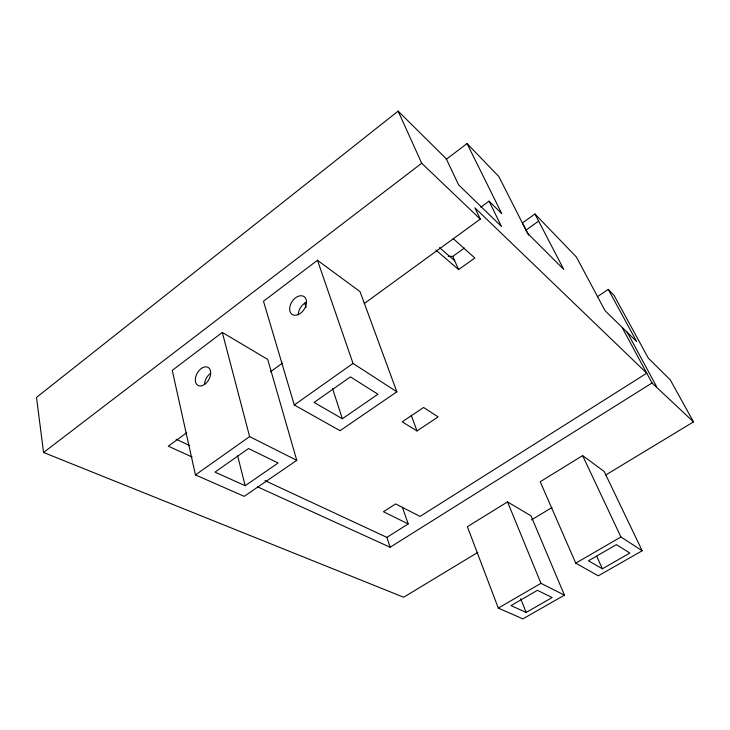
<?xml version="1.0" encoding="UTF-8"?>
<svg xmlns="http://www.w3.org/2000/svg" width="730" height="730" viewBox="0 0 730 730"><rect width="100%" height="100%" fill="white"/><g stroke="black" fill="none" stroke-linecap="round" stroke-linejoin="round"><path stroke-width="1.09" d="M480.851 207.165L489.064 201.151L501.51 226.528L458.568 184.799L446.258 158.766L398.133 111.124L36.5 397.421L43.572 452.481L403.654 597.24L477.821 552.373M43.572 452.481L421.703 163.246L398.133 111.124M446.185 159.395L467.045 143.554L498.809 176.505L527.635 233.372L563.761 269.443L534.935 213.981L522.443 222.915L528.63 235.106M222.303 332.433L172.243 370.384L195.448 474.92L244.194 496.354L296.772 460.347L267.691 359.397L222.303 332.433L249.614 436.595L296.772 460.347M317.468 260.281L263.484 301.216L294.29 404.977L340.061 430.7L396.846 391.8L360.054 291.653L317.468 260.281L353.028 363.412L396.846 391.8M186.679 432.771L168.274 446.167L192.118 457.035M270.438 371.826L282.401 363.12M364.316 303.516L480.276 219.128L474.874 207.804L646.753 373.194L420.069 516.411L395.623 503.919L383.478 511.721L408.17 523.93L386.882 537.38L264.99 480.623M448.238 256.23L452.764 256.422L464.353 248.063M435.783 249.952L458.623 269.607L474.856 258L453.202 238.619M526.074 230.069L538.64 221.117M195.448 474.92L249.614 436.595M294.29 404.977L353.028 363.412M245.161 485.715L278.084 463.03L248.529 448.53L214.994 472.109L245.161 485.715L237.661 455.885M342.361 418.746L377.939 394.227L350.437 376.881L314.101 402.431L342.361 418.746L332.515 388.479M597.332 296.736L608.273 289.399L614.094 295.44L648.304 358.129L670.322 379.947L693.5 421.894L605.663 475.029M417.022 430.946L438.137 416.903L423.61 407.459L402.212 421.83L417.022 430.946L411.182 415.215M257.425 486.791L390.13 547.254L652.036 382.985L693.5 421.894M507.533 501.902L467.364 526.686L498.307 608.081L522.862 618.876L564.436 595.151L531.011 515.855L507.533 501.902L540.976 583.334L564.436 595.151M582.622 455.593L540.227 481.736L575.751 563.168L598.281 575.824L642.181 550.767L604.184 471.47L582.622 455.593L620.911 536.979L642.181 550.767M531.495 519.897L551.989 507.496M498.307 608.081L540.976 583.334M575.751 563.168L620.911 536.979M526.148 612.443L552.154 597.551L537.417 590.314L510.982 605.599L526.148 612.443L520.727 598.737M602.378 568.798L629.853 553.066L616.458 544.626L588.489 560.786L602.378 568.798L596.775 556.37M176.158 439.25L189.581 445.501M534.935 213.981L576.39 256.996L605.024 310.651L636.651 341.549L608.273 289.399M439.506 247.598L454.708 260.793M421.703 163.246L480.276 219.128M489.064 201.151L501.811 213.762L467.045 143.554M627.006 331.913L656.644 386.69M622.361 327.962L652.036 382.985M452.764 256.422L458.623 269.607M402.394 507.167L408.17 523.93M386.882 537.38L390.13 547.254M304.711 303.087L306.125 307.412M298.269 314.721A10.64 7.181 -56.5 0 1 306.527 302.22M204.491 384.327A10.247 6.652 -60.8 0 1 210.432 373.413M298.187 314.612A10.74 7.191 -56.5 0 0 305.313 297.831A10.74 7.191 -56.5 0 0 290.723 304.063A10.74 7.191 -56.5 0 0 298.187 314.612M204.747 384.336A10.348 6.652 -60.7 0 0 208.671 367.765A10.348 6.652 -60.7 0 0 195.677 377.091A10.348 6.652 -60.7 0 0 204.747 384.336"/></g></svg>
